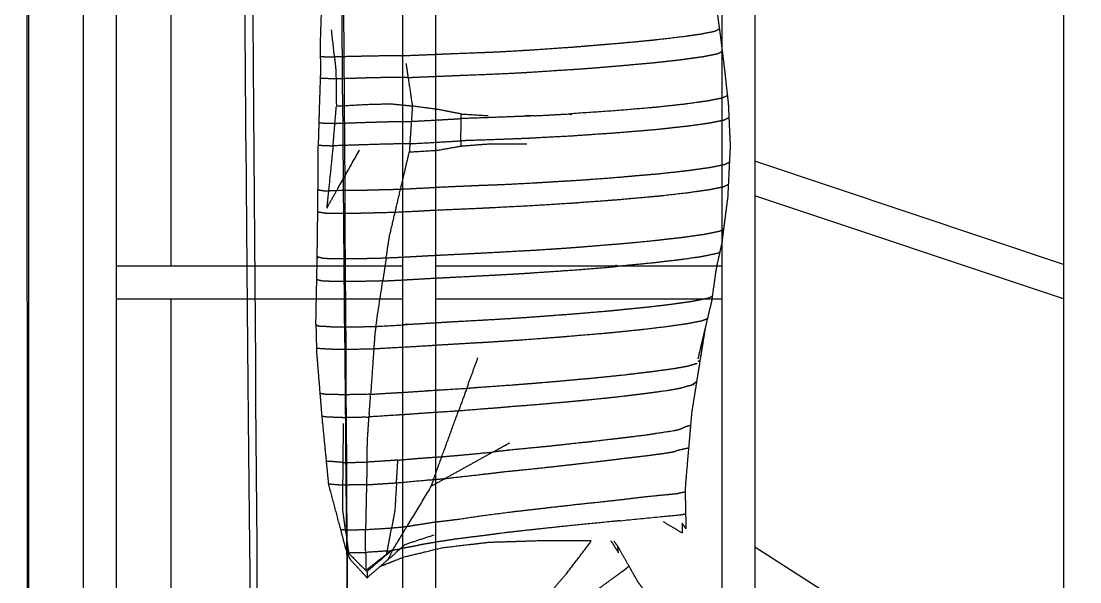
# Model space of a CAD drawing. Header units: millimetres. Extents: x 3429 to 24139, y -631 to 9878.
# Drawn here: x 7802.1 to 7899.2, y 3385.8 to 3437.2 of the extents above; entities that cross this region are included whole.
import ezdxf

# ---------------------------------------------------------------- set-up
doc = ezdxf.new("R2010")
doc.units = ezdxf.units.MM
for name, color, linetype, lineweight in [('multid_gorunus_3', 23, 'Continuous', 13), ('multid_gorunus_4', 15, 'Continuous', 9), ('multid_gorunus_5', 193, 'Continuous', 5), ('SINIR', 3, 'Continuous', 30)]:
    doc.layers.add(name, color=color, linetype=linetype, lineweight=lineweight)

# ---------------------------------------------------------------- blocks, each defined once
blk = doc.blocks.new('altlık')
at = {"layer": 'SINIR'}
blk.add_lwpolyline([(7202.782, 6086.191), (7625.316, 6086.278), (7625.32, 6186.272), (8675.317, 6186.268), (8675.317, 6032.385), (8986.536, 6032.385), (8986.536, 5221.917), (6926.031, 5220.474), (6925.315, 6086.134)], dxfattribs=at)
blk = doc.blocks.new('grup-1')
at = {"layer": 'multid_gorunus_3', "lineweight": -3}
for points, knots in [([(2561.319, 5926.077), (2561.362, 5925.08), (2561.405, 5924.083), (2561.448, 5923.068), (2561.491, 5922.054), (2561.484, 5921.605), (2561.477, 5921.156), (2561.461, 5920.158), (2561.446, 5919.159), (2561.414, 5917.161), (2561.382, 5915.164), (2561.367, 5914.165), (2561.351, 5913.567), (2561.335, 5912.548), (2561.319, 5911.53), (2561.381, 5910.55), (2561.444, 5909.569), (2561.508, 5908.57), (2561.572, 5907.57), (2561.7, 5905.57), (2561.828, 5903.57), (2561.843, 5903.334), (2561.858, 5903.099), (2561.884, 5902.319), (2561.91, 5901.539), (2561.953, 5900.247), (2561.997, 5898.956), (2561.993, 5898.21), (2561.989, 5897.465), (2561.985, 5896.675), (2561.981, 5895.885), (2561.989, 5895.658), (2561.997, 5895.431), (2562.04, 5894.144), (2562.084, 5892.857), (2562.105, 5892.103), (2562.126, 5891.348), (2562.155, 5890.326), (2562.183, 5889.304)], [-16, -16, -16, -15, -15, -14, -14, -13, -13, -12, -12, -11, -11, -10, -10, -9, -9, -8, -8, -7, -7, -6, -6, -5, -5, -4, -4, -3, -3, -2, -2, -1, -1, 0, 0, 1, 1, 2, 2, 3, 3, 3]), ([(2525.121, 5880.515), (2525.049, 5881.072), (2524.977, 5881.63), (2524.788, 5883.092), (2524.598, 5884.554), (2524.57, 5885.131), (2524.542, 5885.708), (2524.492, 5886.73), (2524.442, 5887.751), (2524.406, 5888.49), (2524.369, 5889.229), (2524.429, 5890.529), (2524.488, 5891.828), (2524.516, 5892.454), (2524.545, 5893.08), (2524.588, 5893.471), (2524.631, 5893.863), (2524.755, 5894.99), (2524.879, 5896.117), (2524.991, 5897.023), (2525.103, 5897.928), (2525.155, 5898.354), (2525.208, 5898.779), (2525.286, 5899.375), (2525.365, 5899.971), (2525.427, 5900.445), (2525.49, 5900.919), (2525.581, 5901.602), (2525.673, 5902.285), (2525.718, 5902.543), (2525.762, 5902.801), (2525.849, 5903.381), (2525.936, 5903.961)], [-11, -11, -11, -10, -10, -9, -9, -8, -8, -7, -7, -6, -6, -5, -5, -4, -4, -3, -3, -2, -2, -1, -1, 0, 0, 1, 1, 2, 2, 3, 3, 4, 4, 5, 5, 5]), ([(2525.365, 5899.971), (2525.421, 5899.937), (2525.478, 5899.904), (2525.64, 5899.825), (2525.802, 5899.747), (2526.285, 5899.649), (2526.768, 5899.552), (2526.959, 5899.515), (2527.149, 5899.477), (2527.351, 5899.449), (2527.553, 5899.42), (2528.303, 5899.315), (2529.053, 5899.211), (2530.093, 5899.093), (2531.132, 5898.975), (2531.333, 5898.952), (2531.535, 5898.928), (2531.782, 5898.904), (2532.029, 5898.879), (2533.35, 5898.755), (2534.67, 5898.632), (2536.195, 5898.507), (2537.72, 5898.382), (2538.088, 5898.35), (2538.456, 5898.317), (2538.808, 5898.289), (2539.159, 5898.262), (2540.814, 5898.148), (2542.47, 5898.034), (2542.98, 5898.003), (2543.49, 5897.973), (2544.528, 5897.913), (2545.565, 5897.854), (2545.952, 5897.836), (2546.338, 5897.818), (2546.785, 5897.801), (2547.231, 5897.784), (2548.367, 5897.739), (2549.502, 5897.694), (2549.989, 5897.676), (2550.475, 5897.659), (2551.205, 5897.626), (2551.936, 5897.594), (2552.928, 5897.554), (2553.92, 5897.515), (2554.098, 5897.508), (2554.275, 5897.501), (2554.409, 5897.499), (2554.543, 5897.497), (2555.364, 5897.498), (2556.184, 5897.499), (2557.093, 5897.481), (2558.002, 5897.463), (2558.16, 5897.461), (2558.317, 5897.458), (2558.592, 5897.455), (2558.867, 5897.452), (2559.78, 5897.425), (2560.692, 5897.397)], [7, 7, 7, 8, 8, 9, 9, 10, 10, 11, 11, 12, 12, 13, 13, 14, 14, 15, 15, 16, 16, 17, 17, 18, 18, 19, 19, 20, 20, 21, 21, 22, 22, 23, 23, 24, 24, 25, 25, 26, 26, 27, 27, 28, 28, 29, 29, 30, 30, 31, 31, 32, 32, 33, 33, 34, 34, 35, 35, 36, 36, 36]), ([(2561.989, 5897.465), (2561.788, 5897.445), (2561.586, 5897.425), (2561.139, 5897.411), (2560.692, 5897.397), (2560.824, 5898.638), (2560.956, 5899.88)], [9, 9, 9, 10, 10, 11, 11, 12, 12, 12]), ([(2553.94, 5895.514), (2553.594, 5895.531), (2553.248, 5895.548), (2552.433, 5895.58), (2551.619, 5895.611), (2550.851, 5895.644), (2550.084, 5895.677), (2549.789, 5895.69), (2549.494, 5895.704), (2549.432, 5895.706), (2549.371, 5895.708), (2549.228, 5895.714), (2549.085, 5895.719), (2547.735, 5895.772), (2546.386, 5895.824), (2545.217, 5895.878), (2544.049, 5895.933), (2543.354, 5895.972), (2542.658, 5896.012), (2541.511, 5896.09), (2540.364, 5896.167), (2539.496, 5896.219), (2538.627, 5896.272), (2537.762, 5896.336), (2536.897, 5896.401), (2535.816, 5896.489), (2534.735, 5896.578), (2533.89, 5896.657), (2533.044, 5896.736), (2532.231, 5896.806), (2531.418, 5896.877), (2530.778, 5896.948), (2530.138, 5897.02), (2529.48, 5897.095), (2528.823, 5897.169), (2528.269, 5897.246), (2527.715, 5897.323), (2527.292, 5897.382), (2526.869, 5897.441), (2526.617, 5897.491), (2526.365, 5897.542), (2525.969, 5897.621), (2525.574, 5897.7), (2525.413, 5897.778), (2525.252, 5897.856), (2525.177, 5897.892), (2525.103, 5897.928)], [0, 0, 0, 1, 1, 2, 2, 3, 3, 4, 4, 5, 5, 6, 6, 7, 7, 8, 8, 9, 9, 10, 10, 11, 11, 12, 12, 13, 13, 14, 14, 15, 15, 16, 16, 17, 17, 18, 18, 19, 19, 20, 20, 21, 21, 22, 22, 23, 23, 23]), ([(2554.132, 5896.789), (2554.036, 5896.151), (2553.94, 5895.514), (2553.743, 5894.208), (2553.546, 5892.903)], [0, 0, 0, 1, 1, 2, 2, 2]), ([(2560.692, 5897.397), (2560.625, 5896.769), (2560.558, 5896.142), (2560.553, 5895.763), (2560.549, 5895.385), (2560.533, 5894.141), (2560.518, 5892.896)], [0, 0, 0, 1, 1, 2, 2, 3, 3, 3]), ([(2553.94, 5895.514), (2554.283, 5895.513), (2554.627, 5895.512), (2555.244, 5895.512), (2555.86, 5895.513), (2556.586, 5895.499), (2557.311, 5895.486), (2557.675, 5895.475), (2558.038, 5895.464), (2558.452, 5895.449), (2558.866, 5895.434), (2559.707, 5895.41), (2560.549, 5895.385)], [0, 0, 0, 1, 1, 2, 2, 3, 3, 4, 4, 5, 5, 6, 6, 6]), ([(2560.549, 5895.385), (2561.153, 5895.406), (2561.757, 5895.427), (2561.877, 5895.429), (2561.997, 5895.431)], [0, 0, 0, 1, 1, 2, 2, 2]), ([(2524.631, 5893.863), (2524.692, 5893.833), (2524.754, 5893.803), (2524.927, 5893.718), (2525.1, 5893.633), (2525.596, 5893.532), (2526.092, 5893.431), (2526.249, 5893.4), (2526.405, 5893.368), (2526.62, 5893.338), (2526.835, 5893.309), (2527.619, 5893.198), (2528.404, 5893.087), (2529.655, 5892.949), (2530.907, 5892.81), (2531.038, 5892.796), (2531.17, 5892.781), (2531.345, 5892.766), (2531.519, 5892.751), (2533.218, 5892.609), (2534.916, 5892.468), (2536.901, 5892.331), (2538.886, 5892.195)], [6, 6, 6, 7, 7, 8, 8, 9, 9, 10, 10, 11, 11, 12, 12, 13, 13, 14, 14, 15, 15, 16, 16, 17, 17, 17]), ([(2549.058, 5892.171), (2550.089, 5892.367), (2551.121, 5892.563), (2552.334, 5892.733), (2553.546, 5892.903), (2553.593, 5892.197), (2553.64, 5891.492), (2553.709, 5890.466), (2553.777, 5889.44), (2553.802, 5889.061), (2553.828, 5888.681)], [0, 0, 0, 1, 1, 2, 2, 3, 3, 4, 4, 5, 5, 5]), ([(2562.126, 5891.348), (2561.68, 5891.34), (2561.234, 5891.331), (2560.942, 5891.319), (2560.65, 5891.306), (2560.584, 5892.101), (2560.518, 5892.896), (2559.192, 5892.971), (2557.865, 5893.047), (2556.712, 5893.077), (2555.559, 5893.107), (2554.553, 5893.005), (2553.546, 5892.903)], [13, 13, 13, 14, 14, 15, 15, 16, 16, 17, 17, 18, 18, 19, 19, 19]), ([(2524.488, 5891.828), (2524.562, 5891.791), (2524.635, 5891.755), (2524.794, 5891.676), (2524.953, 5891.597), (2525.393, 5891.508), (2525.833, 5891.419), (2526.049, 5891.375), (2526.265, 5891.33), (2526.626, 5891.279), (2526.987, 5891.228), (2527.632, 5891.137), (2528.278, 5891.047), (2529.078, 5890.959), (2529.878, 5890.871), (2530.478, 5890.804), (2531.079, 5890.737), (2532.107, 5890.651), (2533.135, 5890.565), (2533.969, 5890.495), (2534.803, 5890.426), (2535.666, 5890.366), (2536.529, 5890.307), (2537.802, 5890.22), (2539.075, 5890.133), (2540.671, 5890.049), (2542.267, 5889.964), (2542.677, 5889.942), (2543.087, 5889.92), (2543.387, 5889.909), (2543.688, 5889.897), (2545.178, 5889.842), (2546.668, 5889.787), (2547.665, 5889.754), (2548.661, 5889.721), (2548.881, 5889.714), (2549.101, 5889.707), (2549.105, 5889.466), (2549.109, 5889.226)], [6, 6, 6, 7, 7, 8, 8, 9, 9, 10, 10, 11, 11, 12, 12, 13, 13, 14, 14, 15, 15, 16, 16, 17, 17, 18, 18, 19, 19, 20, 20, 21, 21, 22, 22, 23, 23, 24, 24, 25, 25, 25]), ([(2543.186, 5891.96), (2544.765, 5891.9), (2546.343, 5891.839), (2546.468, 5891.835), (2546.593, 5891.83), (2546.676, 5891.827), (2546.76, 5891.824), (2547.912, 5891.786), (2549.065, 5891.747), (2549.062, 5891.959), (2549.058, 5892.171), (2547.822, 5892.094), (2546.586, 5892.017)], [0, 0, 0, 1, 1, 2, 2, 3, 3, 4, 4, 5, 5, 6, 6, 6]), ([(2553.64, 5891.492), (2552.72, 5891.541), (2551.8, 5891.59), (2551.472, 5891.608), (2551.145, 5891.626), (2550.861, 5891.643), (2550.577, 5891.66), (2549.821, 5891.704), (2549.065, 5891.747)], [0, 0, 0, 1, 1, 2, 2, 3, 3, 4, 4, 4]), ([(2560.65, 5891.306), (2560.172, 5891.322), (2559.694, 5891.337), (2558.883, 5891.367), (2558.072, 5891.396), (2557.372, 5891.417), (2556.672, 5891.438), (2556.203, 5891.452), (2555.733, 5891.466), (2555.328, 5891.475), (2554.924, 5891.483), (2554.282, 5891.487), (2553.64, 5891.492)], [0, 0, 0, 1, 1, 2, 2, 3, 3, 4, 4, 5, 5, 6, 6, 6]), ([(2553.777, 5889.44), (2553.529, 5889.454), (2553.28, 5889.467), (2552.238, 5889.525), (2551.197, 5889.582), (2550.293, 5889.636), (2549.389, 5889.69), (2549.245, 5889.698), (2549.101, 5889.707)], [0, 0, 0, 1, 1, 2, 2, 3, 3, 4, 4, 4]), ([(2524.442, 5887.751), (2524.602, 5887.669), (2524.762, 5887.588), (2524.832, 5887.552), (2524.902, 5887.517), (2525.081, 5887.481), (2525.26, 5887.444), (2525.74, 5887.346), (2526.22, 5887.248), (2526.915, 5887.15), (2527.609, 5887.053), (2527.924, 5887.008), (2528.239, 5886.963), (2528.728, 5886.907), (2529.217, 5886.851), (2530.115, 5886.751), (2531.014, 5886.652), (2531.987, 5886.572), (2532.961, 5886.491), (2533.79, 5886.416), (2534.618, 5886.34), (2535.951, 5886.239), (2537.284, 5886.138), (2538.035, 5886.086), (2538.786, 5886.034), (2539.344, 5886.004), (2539.902, 5885.974), (2541.322, 5885.886), (2542.741, 5885.798), (2544.049, 5885.733), (2545.356, 5885.667), (2545.948, 5885.645), (2546.54, 5885.623), (2546.938, 5885.61), (2547.336, 5885.597), (2548.422, 5885.55), (2549.509, 5885.503), (2550.213, 5885.472), (2550.917, 5885.44), (2551.439, 5885.411), (2551.962, 5885.381), (2552.653, 5885.343), (2553.344, 5885.305), (2553.99, 5885.273), (2554.637, 5885.241), (2554.232, 5886.961), (2553.828, 5888.681), (2552.522, 5888.763), (2551.216, 5888.844), (2550.163, 5889.035), (2549.109, 5889.226), (2547.896, 5889.322), (2546.682, 5889.419), (2544.873, 5889.429), (2543.063, 5889.44)], [8, 8, 8, 9, 9, 10, 10, 11, 11, 12, 12, 13, 13, 14, 14, 15, 15, 16, 16, 17, 17, 18, 18, 19, 19, 20, 20, 21, 21, 22, 22, 23, 23, 24, 24, 25, 25, 26, 26, 27, 27, 28, 28, 29, 29, 30, 30, 31, 31, 32, 32, 33, 33, 34, 34, 35, 35, 35]), ([(2553.777, 5889.44), (2553.95, 5889.439), (2554.124, 5889.438), (2555.038, 5889.419), (2555.953, 5889.4), (2557.014, 5889.368), (2558.075, 5889.336), (2558.202, 5889.332), (2558.33, 5889.328), (2558.478, 5889.323), (2558.626, 5889.318), (2559.724, 5889.282), (2560.822, 5889.247)], [0, 0, 0, 1, 1, 2, 2, 3, 3, 4, 4, 5, 5, 6, 6, 6]), ([(2554.637, 5885.241), (2555.197, 5885.227), (2555.758, 5885.212), (2556.345, 5885.199), (2556.931, 5885.186), (2557.538, 5885.167), (2558.145, 5885.148), (2558.674, 5885.14), (2559.203, 5885.133), (2559.846, 5885.132), (2560.49, 5885.132), (2559.439, 5887), (2558.388, 5888.867)], [0, 0, 0, 1, 1, 2, 2, 3, 3, 4, 4, 5, 5, 6, 6, 6]), ([(2562.162, 5889.304), (2561.492, 5889.275), (2560.822, 5889.247), (2560.832, 5889.133), (2560.841, 5889.018), (2561.041, 5887.063), (2561.24, 5885.108)], [0, 0, 0, 1, 1, 2, 2, 3, 3, 3]), ([(2562.274, 5879.054), (2562.248, 5881.107), (2562.222, 5883.16), (2562.214, 5883.81), (2562.206, 5884.46), (2562.204, 5884.835), (2562.202, 5885.211), (2562.194, 5887.232), (2562.185, 5889.254)], [1, 1, 1, 2, 2, 3, 3, 4, 4, 5, 5, 5]), ([(2524.542, 5885.708), (2524.6, 5885.679), (2524.657, 5885.65), (2524.832, 5885.561), (2525.008, 5885.473), (2525.455, 5885.381), (2525.903, 5885.29), (2526.116, 5885.247), (2526.329, 5885.203), (2526.638, 5885.16), (2526.947, 5885.116), (2527.64, 5885.018), (2528.333, 5884.92), (2529.409, 5884.796), (2530.485, 5884.672), (2530.757, 5884.642), (2531.029, 5884.612), (2531.324, 5884.588), (2531.619, 5884.563), (2533.08, 5884.43), (2534.541, 5884.297), (2534.968, 5884.265), (2535.396, 5884.232), (2536.847, 5884.124), (2538.299, 5884.015), (2538.479, 5884), (2538.658, 5883.985), (2538.871, 5883.971), (2539.084, 5883.957), (2540.873, 5883.847), (2542.662, 5883.737), (2544.473, 5883.644), (2546.284, 5883.551), (2546.387, 5883.545), (2546.49, 5883.539), (2546.55, 5883.536), (2546.61, 5883.533), (2547.035, 5883.513), (2547.46, 5883.492), (2548.598, 5883.443), (2549.735, 5883.394), (2550.838, 5883.344), (2551.941, 5883.295), (2552.179, 5883.281), (2552.417, 5883.268), (2552.732, 5883.25), (2553.047, 5883.233), (2554.09, 5883.182), (2555.133, 5883.131), (2554.885, 5884.186), (2554.637, 5885.241)], [6, 6, 6, 7, 7, 8, 8, 9, 9, 10, 10, 11, 11, 12, 12, 13, 13, 14, 14, 15, 15, 16, 16, 17, 17, 18, 18, 19, 19, 20, 20, 21, 21, 22, 22, 23, 23, 24, 24, 25, 25, 26, 26, 27, 27, 28, 28, 29, 29, 30, 30, 31, 31, 31]), ([(2560.49, 5885.132), (2560.946, 5884.32), (2561.403, 5883.509), (2561.322, 5884.308), (2561.24, 5885.108), (2560.865, 5885.12), (2560.49, 5885.132)], [0, 0, 0, 1, 1, 2, 2, 3, 3, 3]), ([(2562.202, 5885.211), (2561.913, 5885.167), (2561.623, 5885.124), (2561.431, 5885.116), (2561.24, 5885.108)], [18, 18, 18, 19, 19, 20, 20, 20]), ([(2524.977, 5881.63), (2525.038, 5881.58), (2525.099, 5881.531), (2525.219, 5881.466), (2525.34, 5881.402), (2525.722, 5881.324), (2526.104, 5881.246), (2526.436, 5881.177), (2526.768, 5881.109), (2527.217, 5881.046), (2527.666, 5880.982), (2528.217, 5880.905), (2528.768, 5880.828), (2529.421, 5880.753), (2530.073, 5880.679), (2530.731, 5880.603), (2531.388, 5880.526), (2532.41, 5880.427), (2533.432, 5880.328), (2534.095, 5880.269), (2534.758, 5880.21), (2535.359, 5880.165), (2535.961, 5880.12), (2537.332, 5880.006), (2538.703, 5879.892), (2540.328, 5879.782), (2541.953, 5879.672), (2542.365, 5879.647), (2542.778, 5879.622), (2543.195, 5879.6), (2543.613, 5879.579), (2545.176, 5879.493), (2546.74, 5879.408), (2547.649, 5879.361), (2548.557, 5879.315), (2549.365, 5879.276), (2550.173, 5879.236), (2551.105, 5879.189), (2552.037, 5879.141), (2552.59, 5879.109), (2553.143, 5879.078), (2553.518, 5879.057), (2553.892, 5879.036), (2554.922, 5878.985), (2555.952, 5878.933), (2555.803, 5879.926), (2555.654, 5880.919), (2555.393, 5882.025), (2555.133, 5883.131)], [7, 7, 7, 8, 8, 9, 9, 10, 10, 11, 11, 12, 12, 13, 13, 14, 14, 15, 15, 16, 16, 17, 17, 18, 18, 19, 19, 20, 20, 21, 21, 22, 22, 23, 23, 24, 24, 25, 25, 26, 26, 27, 27, 28, 28, 29, 29, 30, 30, 31, 31, 31]), ([(2555.133, 5883.131), (2556.038, 5883.107), (2556.942, 5883.084), (2557.204, 5883.078), (2557.466, 5883.072), (2557.737, 5883.063), (2558.008, 5883.055), (2558.835, 5883.043), (2559.662, 5883.031), (2560.195, 5883.031), (2560.728, 5883.031), (2561.046, 5883.033), (2561.364, 5883.035), (2561.401, 5883.037), (2561.437, 5883.039), (2561.463, 5883.046), (2561.489, 5883.053), (2561.855, 5883.107), (2562.222, 5883.16)], [0, 0, 0, 1, 1, 2, 2, 3, 3, 4, 4, 5, 5, 6, 6, 7, 7, 8, 8, 9, 9, 9]), ([(2525.121, 5880.515), (2525.235, 5880.009), (2525.349, 5879.504), (2525.512, 5878.779), (2525.675, 5878.054), (2525.857, 5876.751), (2526.04, 5875.447), (2526.071, 5875.226), (2526.102, 5875.004)], [5, 5, 5, 6, 6, 7, 7, 8, 8, 9, 9, 9]), ([(2525.349, 5879.504), (2525.398, 5879.464), (2525.448, 5879.423), (2525.495, 5879.398), (2525.543, 5879.373), (2525.693, 5879.342), (2525.844, 5879.311), (2526.452, 5879.186), (2527.06, 5879.06), (2527.883, 5878.944), (2528.707, 5878.828), (2528.879, 5878.804), (2529.051, 5878.78), (2529.255, 5878.757), (2529.459, 5878.734), (2530.536, 5878.608), (2531.613, 5878.483), (2532.933, 5878.355), (2534.253, 5878.227), (2534.54, 5878.199), (2534.828, 5878.172)], [0, 0, 0, 1, 1, 2, 2, 3, 3, 4, 4, 5, 5, 6, 6, 7, 7, 8, 8, 9, 9, 10, 10, 10]), ([(2555.952, 5878.933), (2556.803, 5878.913), (2557.653, 5878.892), (2557.955, 5878.886), (2558.257, 5878.879), (2558.618, 5878.88), (2558.979, 5878.881), (2559.603, 5878.876), (2560.226, 5878.87), (2560.625, 5878.873), (2561.024, 5878.876), (2561.379, 5878.892), (2561.734, 5878.909), (2561.988, 5878.979), (2562.243, 5879.05)], [0, 0, 0, 1, 1, 2, 2, 3, 3, 4, 4, 5, 5, 6, 6, 7, 7, 7]), ([(2555.952, 5878.933), (2556.109, 5877.89), (2556.265, 5876.847), (2555.549, 5876.883), (2554.833, 5876.919), (2554.136, 5876.957), (2553.439, 5876.996), (2552.411, 5877.054), (2551.382, 5877.113), (2550.887, 5877.139), (2550.391, 5877.164), (2549.961, 5877.185), (2549.531, 5877.206), (2548.198, 5877.274), (2546.865, 5877.342), (2546.167, 5877.38), (2545.469, 5877.419), (2544.374, 5877.48), (2543.278, 5877.542), (2543.084, 5877.555), (2542.89, 5877.567), (2542.625, 5877.587), (2542.36, 5877.607), (2540.586, 5877.726), (2538.812, 5877.846), (2536.894, 5878.002), (2534.975, 5878.158)], [0, 0, 0, 1, 1, 2, 2, 3, 3, 4, 4, 5, 5, 6, 6, 7, 7, 8, 8, 9, 9, 10, 10, 11, 11, 12, 12, 13, 13, 13]), ([(2562.395, 5872.865), (2562.395, 5872.874), (2562.395, 5872.883), (2562.354, 5874.94), (2562.313, 5876.997), (2562.294, 5877.936), (2562.276, 5878.874)], [-1, -1, -1, 0, 0, 1, 1, 2, 2, 2]), ([(2556.265, 5876.847), (2556.857, 5876.833), (2557.448, 5876.819), (2558.003, 5876.806), (2558.558, 5876.794), (2559.221, 5876.796), (2559.884, 5876.799), (2560.18, 5876.796), (2560.476, 5876.793), (2560.665, 5876.795), (2560.854, 5876.796), (2561.272, 5876.816), (2561.689, 5876.835), (2561.785, 5876.84), (2561.881, 5876.844), (2562.085, 5876.901), (2562.288, 5876.958), (2562.301, 5876.978), (2562.313, 5876.997)], [0, 0, 0, 1, 1, 2, 2, 3, 3, 4, 4, 5, 5, 6, 6, 7, 7, 8, 8, 9, 9, 9]), ([(2562.395, 5872.883), (2562.355, 5872.82), (2562.316, 5872.757), (2562.24, 5872.736), (2562.164, 5872.715), (2561.823, 5872.699), (2561.483, 5872.683), (2561.2, 5872.664), (2560.917, 5872.645), (2560.723, 5872.642), (2560.53, 5872.639), (2559.834, 5872.633), (2559.139, 5872.626), (2558.73, 5872.635), (2558.321, 5872.643), (2557.68, 5872.657), (2557.039, 5872.671), (2556.965, 5872.673), (2556.892, 5872.675), (2556.579, 5874.761), (2556.265, 5876.847)], [0, 0, 0, 1, 1, 2, 2, 3, 3, 4, 4, 5, 5, 6, 6, 7, 7, 8, 8, 9, 9, 10, 10, 10]), ([(2526.04, 5875.447), (2526.132, 5875.39), (2526.224, 5875.332), (2526.316, 5875.294), (2526.408, 5875.256), (2526.736, 5875.192), (2527.065, 5875.128), (2527.474, 5875.044), (2527.883, 5874.96), (2528.367, 5874.892), (2528.85, 5874.825), (2529.354, 5874.753), (2529.858, 5874.682), (2530.554, 5874.599), (2531.25, 5874.516), (2531.813, 5874.451), (2532.375, 5874.387), (2532.989, 5874.328), (2533.602, 5874.269), (2534.576, 5874.171), (2535.55, 5874.073), (2536.994, 5873.95), (2538.439, 5873.827), (2538.872, 5873.792), (2539.305, 5873.756), (2539.705, 5873.729), (2540.105, 5873.702), (2541.691, 5873.584), (2543.277, 5873.466), (2544.44, 5873.391), (2545.603, 5873.316), (2546.413, 5873.27), (2547.223, 5873.224), (2548.398, 5873.161), (2549.574, 5873.097), (2550.185, 5873.062), (2550.795, 5873.026), (2551.045, 5873.008), (2551.296, 5872.99), (2552.661, 5872.911), (2554.026, 5872.832)], [0, 0, 0, 1, 1, 2, 2, 3, 3, 4, 4, 5, 5, 6, 6, 7, 7, 8, 8, 9, 9, 10, 10, 11, 11, 12, 12, 13, 13, 14, 14, 15, 15, 16, 16, 17, 17, 18, 18, 19, 19, 20, 20, 20]), ([(2526.102, 5875.004), (2526.291, 5874.207), (2526.481, 5873.409), (2526.912, 5871.592), (2527.344, 5869.775), (2527.352, 5869.73), (2527.36, 5869.685)], [0, 0, 0, 1, 1, 2, 2, 2.194557, 2.194557, 2.194557]), ([(2526.481, 5873.409), (2526.556, 5873.362), (2526.63, 5873.315), (2526.791, 5873.249), (2526.952, 5873.183), (2527.523, 5873.072), (2528.094, 5872.96), (2528.218, 5872.935), (2528.343, 5872.909), (2528.49, 5872.889), (2528.637, 5872.868), (2529.467, 5872.75), (2530.296, 5872.633), (2531.442, 5872.496), (2532.589, 5872.36), (2532.684, 5872.349), (2532.78, 5872.338), (2532.885, 5872.328), (2532.989, 5872.318), (2534.058, 5872.21), (2535.127, 5872.102), (2535.517, 5872.064), (2535.906, 5872.025), (2537.573, 5871.886), (2539.241, 5871.747), (2539.478, 5871.725), (2539.716, 5871.704), (2539.986, 5871.682), (2540.256, 5871.661), (2541.869, 5871.54), (2543.483, 5871.419), (2544.128, 5871.375), (2544.773, 5871.331), (2545.769, 5871.267), (2546.765, 5871.202), (2547.087, 5871.184), (2547.408, 5871.166), (2547.875, 5871.141), (2548.341, 5871.116), (2549.659, 5871.038), (2550.977, 5870.961), (2551.517, 5870.923), (2552.058, 5870.885), (2553.116, 5870.823), (2554.175, 5870.762), (2555.38, 5870.695), (2556.586, 5870.628), (2556.835, 5870.612), (2557.085, 5870.596)], [0, 0, 0, 1, 1, 2, 2, 3, 3, 4, 4, 5, 5, 6, 6, 7, 7, 8, 8, 9, 9, 10, 10, 11, 11, 12, 12, 13, 13, 14, 14, 15, 15, 16, 16, 17, 17, 18, 18, 19, 19, 20, 20, 21, 21, 22, 22, 23, 23, 24, 24, 24]), ([(2526.688, 5872.538), (2526.925, 5871.062), (2527.162, 5869.587), (2527.323, 5868.586), (2527.483, 5867.586), (2527.706, 5866.198), (2527.929, 5864.811), (2527.983, 5864.188), (2528.037, 5863.566), (2528.124, 5862.55), (2528.212, 5861.534), (2528.373, 5859.662), (2528.535, 5857.79), (2528.531, 5857.633), (2528.528, 5857.476), (2528.508, 5856.479), (2528.488, 5855.481), (2528.474, 5854.794), (2528.46, 5854.106), (2528.46, 5854.106), (2528.46, 5854.106)], [1.231944, 1.231944, 1.231944, 2, 2, 3, 3, 4, 4, 5, 5, 6, 6, 7, 7, 8, 8, 9, 9, 10, 10, 10.000104, 10.000104, 10.000104]), ([(2556.892, 5872.675), (2556.803, 5872.679), (2556.714, 5872.684), (2555.54, 5872.749), (2554.365, 5872.814)], [0, 0, 0, 1, 1, 2, 2, 2]), ([(2556.892, 5872.675), (2556.936, 5872.38), (2556.981, 5872.085), (2557.033, 5871.34), (2557.085, 5870.596), (2557.23, 5868.52), (2557.375, 5866.443)], [0, 0, 0, 1, 1, 2, 2, 3, 3, 3]), ([(2562.395, 5872.865), (2562.369, 5871.771), (2562.342, 5870.678), (2562.337, 5870.466), (2562.332, 5870.254)], [-1, -1, -1, 0, 0, 1, 1, 1]), ([(2557.085, 5870.596), (2557.291, 5870.592), (2557.498, 5870.589), (2558.403, 5870.57), (2559.308, 5870.552), (2559.841, 5870.557), (2560.374, 5870.561), (2560.744, 5870.568), (2561.114, 5870.574), (2561.655, 5870.609), (2562.195, 5870.645), (2562.25, 5870.648), (2562.305, 5870.65), (2562.317, 5870.654), (2562.329, 5870.657), (2562.336, 5870.667), (2562.342, 5870.678)], [0, 0, 0, 1, 1, 2, 2, 3, 3, 4, 4, 5, 5, 6, 6, 7, 7, 8, 8, 8]), ([(2562.332, 5870.254), (2562.184, 5868.432), (2562.035, 5866.611), (2561.959, 5865.666), (2561.882, 5864.721), (2561.875, 5864.655), (2561.869, 5864.589), (2561.662, 5862.47), (2561.456, 5860.35), (2561.353, 5859.29), (2561.25, 5858.231)], [-4, -4, -4, -3, -3, -2, -2, -1, -1, 0, 0, 0.999914, 0.999914, 0.999914]), ([(2548.556, 5867), (2547.907, 5867.054), (2547.259, 5867.108), (2545.695, 5867.217), (2544.132, 5867.327), (2544.04, 5867.335), (2543.948, 5867.342), (2543.631, 5867.367), (2543.313, 5867.391), (2542.158, 5867.483), (2541.002, 5867.575), (2539.624, 5867.702), (2538.245, 5867.829), (2537.778, 5867.868), (2537.31, 5867.907), (2536.827, 5867.954), (2536.345, 5868.002), (2535.251, 5868.116), (2534.158, 5868.23), (2533.382, 5868.323), (2532.607, 5868.416), (2532.1, 5868.476), (2531.593, 5868.535), (2531.166, 5868.595), (2530.74, 5868.655), (2530.124, 5868.738), (2529.508, 5868.822), (2529.139, 5868.887), (2528.769, 5868.952), (2528.522, 5868.997), (2528.274, 5869.043), (2527.984, 5869.131), (2527.694, 5869.219), (2527.621, 5869.241), (2527.547, 5869.263), (2527.507, 5869.273), (2527.467, 5869.282), (2527.445, 5869.296), (2527.424, 5869.31)], [0, 0, 0, 1, 1, 2, 2, 3, 3, 4, 4, 5, 5, 6, 6, 7, 7, 8, 8, 9, 9, 10, 10, 11, 11, 12, 12, 13, 13, 14, 14, 15, 15, 16, 16, 17, 17, 18, 18, 19, 19, 19]), ([(2557.375, 5866.443), (2556.43, 5866.504), (2555.485, 5866.565), (2554.978, 5866.593), (2554.472, 5866.622), (2554.027, 5866.647), (2553.582, 5866.673), (2552.462, 5866.752), (2551.342, 5866.831), (2551.209, 5866.839), (2551.076, 5866.847), (2549.816, 5866.923), (2548.556, 5867), (2548.043, 5868.406), (2547.53, 5869.812)], [0, 0, 0, 1, 1, 2, 2, 3, 3, 4, 4, 5, 5, 6, 6, 7, 7, 7]), ([(2527.75, 5867.405), (2527.859, 5867.334), (2527.967, 5867.262), (2528.173, 5867.213), (2528.379, 5867.165), (2528.665, 5867.079), (2528.951, 5866.993), (2529.026, 5866.981), (2529.101, 5866.969), (2529.341, 5866.923), (2529.581, 5866.876), (2529.853, 5866.828), (2530.125, 5866.78), (2531.136, 5866.643), (2532.146, 5866.507), (2532.218, 5866.496), (2532.291, 5866.486), (2532.377, 5866.476), (2532.464, 5866.466), (2533.672, 5866.321), (2534.88, 5866.176), (2535.324, 5866.13), (2535.768, 5866.083), (2536.821, 5865.979), (2537.873, 5865.874), (2538.029, 5865.857), (2538.186, 5865.84), (2538.419, 5865.817), (2538.653, 5865.794), (2540.415, 5865.637), (2542.177, 5865.481), (2543.189, 5865.402), (2544.201, 5865.324), (2545.158, 5865.242), (2546.116, 5865.159), (2546.586, 5865.126), (2547.056, 5865.093), (2548.188, 5864.999), (2549.32, 5864.905)], [0, 0, 0, 1, 1, 2, 2, 3, 3, 4, 4, 5, 5, 6, 6, 7, 7, 8, 8, 9, 9, 10, 10, 11, 11, 12, 12, 13, 13, 14, 14, 15, 15, 16, 16, 17, 17, 18, 18, 19, 19, 19]), ([(2548.556, 5867), (2548.938, 5865.952), (2549.32, 5864.905), (2550.392, 5864.84), (2551.463, 5864.775), (2552.517, 5864.698), (2553.571, 5864.622), (2553.957, 5864.595), (2554.344, 5864.567), (2554.482, 5864.559), (2554.62, 5864.551), (2554.778, 5864.543), (2554.935, 5864.534), (2556.228, 5864.45), (2557.52, 5864.367)], [0, 0, 0, 1, 1, 2, 2, 3, 3, 4, 4, 5, 5, 6, 6, 7, 7, 7]), ([(2561.808, 5864.44), (2561.606, 5864.412), (2561.404, 5864.383), (2560.783, 5864.358), (2560.162, 5864.333), (2560.034, 5864.331), (2559.905, 5864.329), (2559.86, 5864.328), (2559.815, 5864.328), (2559.739, 5864.33), (2559.663, 5864.331), (2558.592, 5864.349), (2557.52, 5864.367), (2557.448, 5865.405), (2557.375, 5866.443), (2558.158, 5866.43), (2558.941, 5866.417), (2559.294, 5866.41), (2559.646, 5866.403), (2559.854, 5866.404), (2560.061, 5866.406), (2560.655, 5866.416), (2561.249, 5866.426), (2561.353, 5866.43), (2561.457, 5866.434), (2561.726, 5866.473), (2561.995, 5866.511)], [0, 0, 0, 1, 1, 2, 2, 3, 3, 4, 4, 5, 5, 6, 6, 7, 7, 8, 8, 9, 9, 10, 10, 11, 11, 12, 12, 13, 13, 13]), ([(2554.879, 5860.4), (2554.009, 5860.479), (2553.14, 5860.558), (2552.416, 5860.61), (2551.693, 5860.663), (2551.271, 5860.689), (2550.848, 5860.714), (2550.084, 5862.809), (2549.32, 5864.905)], [0, 0, 0, 1, 1, 2, 2, 3, 3, 4, 4, 4]), ([(2528.037, 5863.566), (2528.233, 5863.524), (2528.428, 5863.481), (2528.645, 5863.387), (2528.861, 5863.293), (2528.915, 5863.258), (2528.969, 5863.222), (2529.253, 5863.155), (2529.538, 5863.088), (2530.399, 5862.958), (2531.261, 5862.828), (2531.453, 5862.798), (2531.645, 5862.767), (2531.715, 5862.754), (2531.785, 5862.74), (2531.953, 5862.717), (2532.122, 5862.694), (2533.283, 5862.551), (2534.443, 5862.407), (2535.752, 5862.254), (2537.061, 5862.102), (2537.296, 5862.074), (2537.53, 5862.047), (2537.775, 5862.022), (2538.02, 5861.998), (2539.595, 5861.827), (2541.17, 5861.656), (2541.53, 5861.621), (2541.89, 5861.585), (2543.282, 5861.45), (2544.674, 5861.315), (2544.977, 5861.279), (2545.28, 5861.243), (2545.714, 5861.194), (2546.147, 5861.146)], [2, 2, 2, 3, 3, 4, 4, 5, 5, 6, 6, 7, 7, 8, 8, 9, 9, 10, 10, 11, 11, 12, 12, 13, 13, 14, 14, 15, 15, 16, 16, 17, 17, 18, 18, 19, 19, 19]), ([(2559.895, 5860.183), (2559.509, 5860.189), (2559.124, 5860.194), (2558.417, 5860.206), (2557.709, 5860.217), (2557.687, 5861.255), (2557.665, 5862.293), (2557.593, 5863.33), (2557.52, 5864.367)], [0, 0, 0, 1, 1, 2, 2, 3, 3, 4, 4, 4]), ([(2559.677, 5853.973), (2559.806, 5854.92), (2559.934, 5855.866), (2559.924, 5856.989), (2559.914, 5858.111), (2559.904, 5859.147), (2559.895, 5860.183), (2559.878, 5861.969), (2559.862, 5863.755)], [0, 0, 0, 1, 1, 2, 2, 3, 3, 4, 4, 4]), ([(2550.528, 5858.718), (2548.853, 5858.907), (2547.178, 5859.095), (2546.006, 5859.235), (2544.834, 5859.375), (2543.981, 5859.457), (2543.127, 5859.54), (2541.97, 5859.663), (2540.814, 5859.786), (2539.979, 5859.881), (2539.143, 5859.977), (2538.5, 5860.051), (2537.856, 5860.125), (2536.768, 5860.251), (2535.68, 5860.376), (2534.784, 5860.489), (2533.889, 5860.602), (2533.253, 5860.674), (2532.618, 5860.746), (2531.803, 5860.849), (2530.987, 5860.953), (2530.348, 5861.05), (2529.708, 5861.146), (2529.589, 5861.174), (2529.47, 5861.203), (2529.447, 5861.217), (2529.425, 5861.232), (2529.334, 5861.271), (2529.243, 5861.311), (2528.728, 5861.422), (2528.212, 5861.534)], [0, 0, 0, 1, 1, 2, 2, 3, 3, 4, 4, 5, 5, 6, 6, 7, 7, 8, 8, 9, 9, 10, 10, 11, 11, 12, 12, 13, 13, 14, 14, 15, 15, 15]), ([(2550.848, 5860.714), (2550.242, 5860.765), (2549.635, 5860.815), (2547.891, 5860.98), (2546.147, 5861.146), (2545.383, 5861.569), (2544.618, 5861.993)], [0, 0, 0, 1, 1, 2, 2, 3, 3, 3]), ([(2555.003, 5858.322), (2554.941, 5859.361), (2554.879, 5860.4), (2555.32, 5860.371), (2555.761, 5860.342), (2556.735, 5860.28), (2557.709, 5860.217)], [0, 0, 0, 1, 1, 2, 2, 3, 3, 3]), ([(2557.709, 5860.217), (2557.731, 5859.181), (2557.753, 5858.144), (2557.797, 5856.072), (2557.84, 5853.999)], [0, 0, 0, 1, 1, 2, 2, 2]), ([(2559.895, 5860.183), (2560.311, 5860.22), (2560.728, 5860.257), (2561.013, 5860.269), (2561.298, 5860.28), (2561.367, 5860.29), (2561.435, 5860.3)], [0, 0, 0, 1, 1, 2, 2, 3, 3, 3]), ([(2551.613, 5858.619), (2551.473, 5858.631), (2551.333, 5858.642), (2550.931, 5858.68), (2550.528, 5858.718), (2551.185, 5858.355), (2551.842, 5857.991)], [0, 0, 0, 1, 1, 2, 2, 3, 3, 3]), ([(2555.003, 5858.322), (2553.572, 5858.452), (2552.141, 5858.583), (2551.974, 5858.595), (2551.807, 5858.607), (2551.71, 5858.613), (2551.613, 5858.619), (2551.727, 5858.305), (2551.842, 5857.991), (2552.955, 5856.139), (2554.069, 5854.286)], [0, 0, 0, 1, 1, 2, 2, 3, 3, 4, 4, 5, 5, 5]), ([(2557.753, 5858.144), (2557.104, 5858.185), (2556.455, 5858.227), (2555.729, 5858.274), (2555.003, 5858.322), (2555.079, 5857.044), (2555.155, 5855.765), (2555.305, 5854.96), (2555.455, 5854.154)], [0, 0, 0, 1, 1, 2, 2, 3, 3, 4, 4, 4]), ([(2557.753, 5858.144), (2558.225, 5858.136), (2558.696, 5858.129), (2559.305, 5858.12), (2559.914, 5858.111)], [0, 0, 0, 1, 1, 2, 2, 2]), ([(2561.232, 5858.228), (2561.238, 5858.2), (2561.244, 5858.172), (2560.692, 5856.098), (2560.14, 5854.024), (2559.911, 5853.164), (2559.683, 5852.305)], [0.127113, 0.127113, 0.127113, 1, 1, 2, 2, 3, 3, 3]), ([(2528.528, 5857.476), (2528.884, 5857.396), (2529.239, 5857.316), (2529.29, 5857.309), (2529.341, 5857.303), (2529.377, 5857.299), (2529.414, 5857.295), (2529.803, 5857.256), (2530.191, 5857.218), (2531.31, 5857.107), (2532.43, 5856.996), (2533.209, 5856.898), (2533.989, 5856.801), (2535.118, 5856.674), (2536.246, 5856.547), (2537.276, 5856.441), (2538.305, 5856.335), (2539.471, 5856.202), (2540.637, 5856.068), (2541.662, 5855.95), (2542.687, 5855.832), (2543.533, 5855.735), (2544.378, 5855.639), (2545.68, 5855.47), (2546.982, 5855.301), (2548.108, 5855.134), (2549.233, 5854.966), (2549.918, 5854.882), (2550.603, 5854.799), (2551.114, 5854.74), (2551.626, 5854.681), (2552.533, 5854.537), (2553.44, 5854.393), (2553.725, 5854.346), (2554.01, 5854.299), (2554.04, 5854.293), (2554.069, 5854.286)], [5, 5, 5, 6, 6, 7, 7, 8, 8, 9, 9, 10, 10, 11, 11, 12, 12, 13, 13, 14, 14, 15, 15, 16, 16, 17, 17, 18, 18, 19, 19, 20, 20, 21, 21, 22, 22, 23, 23, 23]), ([(2534.46, 5854.846), (2532.467, 5855.044), (2530.473, 5855.242), (2529.781, 5855.31), (2529.089, 5855.378), (2529.024, 5855.385), (2528.959, 5855.392), (2528.868, 5855.404), (2528.778, 5855.416), (2528.633, 5855.448), (2528.488, 5855.481)], [0, 0, 0, 1, 1, 2, 2, 3, 3, 4, 4, 5, 5, 5]), ([(2534.512, 5854.839), (2534.826, 5854.807), (2535.139, 5854.775), (2537.414, 5854.549), (2539.689, 5854.322), (2541.474, 5854.13), (2543.259, 5853.937), (2544.113, 5853.844), (2544.967, 5853.751), (2545.902, 5853.623), (2546.838, 5853.495), (2548.169, 5853.33), (2549.5, 5853.164), (2550.328, 5853.04), (2551.156, 5852.916), (2551.977, 5852.773), (2552.798, 5852.63), (2553.085, 5852.563), (2553.372, 5852.495), (2554.016, 5852.381), (2554.661, 5852.266)], [0, 0, 0, 1, 1, 2, 2, 3, 3, 4, 4, 5, 5, 6, 6, 7, 7, 8, 8, 9, 9, 9.968291, 9.968291, 9.968291]), ([(2555.315, 5852.214), (2554.692, 5853.25), (2554.069, 5854.286), (2554.172, 5854.275), (2554.275, 5854.264), (2554.865, 5854.209), (2555.455, 5854.154), (2556.648, 5854.077), (2557.84, 5853.999)], [0, 0, 0, 1, 1, 2, 2, 3, 3, 4, 4, 4]), ([(2559.352, 5851.908), (2558.592, 5851.918), (2557.831, 5851.929), (2557.836, 5852.964), (2557.84, 5853.999), (2558.759, 5853.986), (2559.677, 5853.973), (2559.537, 5852.94), (2559.396, 5851.907)], [0, 0, 0, 1, 1, 2, 2, 3, 3, 4, 4, 4]), ([(2559.677, 5853.973), (2559.85, 5853.994), (2560.023, 5854.015), (2560.082, 5854.02), (2560.14, 5854.024)], [0, 0, 0, 1, 1, 2, 2, 2]), ([(2520.232, 5833.619), (2520.885, 5834.332), (2521.538, 5835.045), (2522.177, 5835.742), (2522.816, 5836.439), (2523.439, 5837.186), (2524.062, 5837.933), (2524.672, 5838.664), (2525.282, 5839.395), (2526.501, 5840.856), (2527.721, 5842.318), (2528.177, 5842.865), (2528.633, 5843.412), (2528.771, 5843.602), (2528.909, 5843.792), (2530.003, 5845.3), (2531.098, 5846.808), (2531.646, 5847.562), (2532.193, 5848.316), (2532.531, 5848.782), (2532.87, 5849.248), (2533.279, 5849.971), (2533.688, 5850.694), (2534.195, 5851.589), (2534.701, 5852.484), (2534.873, 5852.729), (2535.045, 5852.975)], [-7, -7, -7, -6, -6, -5, -5, -4, -4, -3, -3, -2, -2, -1, -1, 0, 0, 1, 1, 2, 2, 3, 3, 4, 4, 5, 5, 5.322579, 5.322579, 5.322579]), ([(2535.348, 5852.989), (2535.274, 5852.889), (2535.201, 5852.79), (2534.927, 5852.347), (2534.652, 5851.903)], [0.875861, 0.875861, 0.875861, 1, 1, 2, 2, 2]), ([(2537.149, 5853.009), (2539.359, 5853.003), (2541.568, 5852.998), (2544.049, 5852.92), (2546.531, 5852.843), (2548.662, 5852.592), (2550.794, 5852.342), (2552.578, 5851.911), (2554.362, 5851.48), (2555.445, 5851.053), (2556.527, 5850.625)], [-1.777745, -1.777745, -1.777745, -1, -1, 0, 0, 1, 1, 2, 2, 2.886043, 2.886043, 2.886043]), ([(2559.683, 5852.305), (2559.608, 5852.118), (2559.534, 5851.931), (2559.414, 5851.628), (2559.293, 5851.325), (2558.496, 5850.469), (2557.699, 5849.613), (2556.749, 5850.433), (2555.799, 5851.254), (2555.254, 5851.739), (2554.709, 5852.223), (2554.457, 5852.447), (2554.205, 5852.671)], [0, 0, 0, 1, 1, 2, 2, 3, 3, 4, 4, 5, 5, 6, 6, 6]), ([(2554.709, 5852.223), (2554.997, 5852.176), (2555.285, 5852.128), (2555.326, 5852.119), (2555.368, 5852.11), (2555.583, 5851.682), (2555.799, 5851.254)], [11, 11, 11, 12, 12, 13, 13, 14, 14, 14]), ([(2555.444, 5852.105), (2556.574, 5851.148), (2557.704, 5850.192), (2557.701, 5849.902), (2557.699, 5849.613)], [0, 0, 0, 1, 1, 2, 2, 2]), ([(2555.844, 5852.06), (2555.775, 5852.066), (2555.707, 5852.072), (2555.59, 5852.085), (2555.472, 5852.098), (2555.684, 5851.941), (2555.895, 5851.785)], [0, 0, 0, 1, 1, 2, 2, 3, 3, 3]), ([(2557.831, 5851.929), (2556.976, 5851.985), (2556.12, 5852.042), (2555.982, 5852.051), (2555.844, 5852.06), (2555.869, 5851.922), (2555.895, 5851.785), (2556.859, 5851.029), (2557.823, 5850.273), (2557.827, 5851.101), (2557.831, 5851.929)], [0, 0, 0, 1, 1, 2, 2, 3, 3, 4, 4, 5, 5, 5]), ([(2559.424, 5851.909), (2559.407, 5851.883), (2559.389, 5851.856), (2558.606, 5851.065), (2557.823, 5850.273), (2557.763, 5850.232), (2557.704, 5850.192)], [0, 0, 0, 1, 1, 2, 2, 3, 3, 3]), ([(2551.241, 5837.477), (2550.783, 5837.839), (2550.325, 5838.202), (2550.191, 5838.321), (2550.056, 5838.44), (2549.554, 5838.852), (2549.052, 5839.265), (2548.069, 5840.04), (2547.085, 5840.815), (2546.1, 5841.549), (2545.115, 5842.283), (2544.346, 5842.869), (2543.577, 5843.455), (2542.937, 5843.913), (2542.296, 5844.371), (2541.11, 5845.231), (2539.924, 5846.092), (2539.336, 5846.511), (2538.747, 5846.931), (2537.893, 5847.551), (2537.039, 5848.171), (2536.948, 5848.241), (2536.857, 5848.311), (2536.787, 5848.367), (2536.717, 5848.423), (2535.71, 5849.158), (2534.703, 5849.893), (2534.385, 5850.124), (2534.067, 5850.355), (2534.031, 5850.383), (2533.996, 5850.411), (2533.945, 5850.451), (2533.895, 5850.492), (2533.791, 5850.593), (2533.688, 5850.694)], [0, 0, 0, 1, 1, 2, 2, 3, 3, 4, 4, 5, 5, 6, 6, 7, 7, 8, 8, 9, 9, 10, 10, 11, 11, 12, 12, 13, 13, 14, 14, 15, 15, 16, 16, 17, 17, 17])]:
    blk.add_open_spline(points, degree=2, knots=knots, dxfattribs=at)
for points in [[(2538.886, 5892.195), (2538.956, 5892.189), (2539.027, 5892.184)], [(2538.886, 5892.195), (2538.96, 5892.144), (2539.034, 5892.094)], [(2539.17, 5892.176), (2539.098, 5892.18), (2539.027, 5892.184)], [(2539.034, 5892.094), (2539.102, 5892.135), (2539.17, 5892.176)], [(2542.319, 5892.007), (2540.744, 5892.091), (2539.17, 5892.176)], [(2542.319, 5892.007), (2542.753, 5891.996), (2543.188, 5891.984)], [(2542.319, 5892.007), (2542.753, 5891.984), (2543.186, 5891.96)], [(2543.186, 5891.96), (2543.187, 5891.972), (2543.188, 5891.984)], [(2549.101, 5889.707), (2549.083, 5890.727), (2549.065, 5891.747)], [(2560.822, 5889.247), (2560.736, 5890.277), (2560.65, 5891.306)], [(2562.183, 5889.304), (2562.173, 5889.304), (2562.162, 5889.304)], [(2562.162, 5889.304), (2562.173, 5889.279), (2562.185, 5889.254)], [(2562.179, 5889.304), (2562.182, 5889.279), (2562.185, 5889.254)], [(2562.243, 5879.05), (2562.258, 5879.052), (2562.274, 5879.054)], [(2562.243, 5879.05), (2562.259, 5878.962), (2562.276, 5878.874)], [(2562.276, 5878.874), (2562.27, 5878.963), (2562.264, 5879.053)], [(2534.866, 5878.295), (2534.847, 5878.233), (2534.828, 5878.172)], [(2534.828, 5878.172), (2534.857, 5878.169), (2534.887, 5878.166)], [(2534.866, 5878.295), (2534.921, 5878.226), (2534.975, 5878.158)], [(2534.975, 5878.158), (2534.931, 5878.162), (2534.887, 5878.166)], [(2554.365, 5872.814), (2554.193, 5872.862), (2554.02, 5872.91)], [(2554.026, 5872.832), (2554.023, 5872.871), (2554.02, 5872.91)], [(2554.026, 5872.832), (2554.196, 5872.823), (2554.365, 5872.814)], [(2527.334, 5869.474), (2527.248, 5869.53), (2527.162, 5869.587)], [(2527.483, 5867.586), (2527.614, 5867.501), (2527.745, 5867.415)], [(2527.745, 5867.415), (2527.758, 5867.349), (2527.771, 5867.284)], [(2527.75, 5867.405), (2527.747, 5867.41), (2527.745, 5867.414)], [(2527.75, 5867.405), (2527.76, 5867.345), (2527.771, 5867.284)], [(2546.147, 5861.146), (2548.338, 5859.932), (2550.528, 5858.718)], [(2551.613, 5858.619), (2551.231, 5859.667), (2550.848, 5860.714)], [(2561.23, 5858.228), (2560.572, 5858.17), (2559.914, 5858.111)], [(2561.23, 5858.228), (2561.238, 5858.228), (2561.245, 5858.229)], [(2561.23, 5858.228), (2561.237, 5858.2), (2561.244, 5858.172)], [(2561.249, 5858.229), (2561.247, 5858.229), (2561.245, 5858.229)], [(2561.249, 5858.229), (2561.249, 5858.23), (2561.249, 5858.231)], [(2530.542, 5854.762), (2529.676, 5854.247), (2528.81, 5853.731)], [(2534.46, 5854.846), (2534.474, 5854.831), (2534.488, 5854.816)], [(2534.481, 5854.843), (2534.471, 5854.844), (2534.46, 5854.846)], [(2534.512, 5854.839), (2534.497, 5854.841), (2534.481, 5854.843)], [(2534.512, 5854.839), (2534.5, 5854.828), (2534.488, 5854.816)], [(2528.46, 5854.106), (2528.633, 5854.367), (2528.806, 5854.628)], [(2528.806, 5854.628), (2528.808, 5854.18), (2528.81, 5853.731)], [(2555.844, 5852.06), (2555.649, 5853.107), (2555.455, 5854.154)], [(2537.254, 5852.82), (2537.202, 5852.915), (2537.149, 5853.009)], [(2539.495, 5849.889), (2538.374, 5851.355), (2537.254, 5852.82)], [(2554.205, 5852.671), (2552.878, 5853.108), (2551.551, 5853.545)], [(2534.652, 5851.903), (2534.677, 5852.194), (2534.701, 5852.484)], [(2555.315, 5852.214), (2555.341, 5852.162), (2555.368, 5852.11)], [(2555.315, 5852.214), (2555.394, 5852.156), (2555.472, 5852.098)], [(2555.368, 5852.11), (2555.406, 5852.108), (2555.444, 5852.105)], [(2555.472, 5852.098), (2555.458, 5852.101), (2555.444, 5852.105)], [(2559.352, 5851.908), (2559.371, 5851.882), (2559.389, 5851.856)], [(2559.352, 5851.908), (2559.374, 5851.907), (2559.396, 5851.907)], [(2559.396, 5851.907), (2559.401, 5851.908), (2559.405, 5851.908)], [(2559.424, 5851.909), (2559.414, 5851.909), (2559.405, 5851.908)], [(2559.683, 5852.305), (2559.553, 5852.107), (2559.424, 5851.909)], [(2559.534, 5851.931), (2559.486, 5851.931), (2559.439, 5851.932)], [(2542.442, 5846.481), (2540.968, 5848.185), (2539.495, 5849.889)]]:
    blk.add_open_spline(points, degree=2, dxfattribs=at)
at = {"layer": 'multid_gorunus_4', "lineweight": -3}
for points in [[(2490.832, 5703.444), (2490.832, 6235.282), (2493.832, 6235.282), (2493.832, 5703.444)], [(2525.124, 5736.527), (2525.124, 6204.332), (2522.124, 6204.332), (2522.124, 5736.527)], [(2583.709, 5736.527), (2583.709, 6204.332), (2580.709, 6204.332), (2580.709, 5736.527)], [(2554.417, 5739.527), (2554.417, 6201.332), (2551.417, 6201.332), (2551.417, 5739.527)]]:
    blk.add_lwpolyline(points, close=True, dxfattribs=at)
for points in [[(2493.832, 5878.361), (2522.124, 5887.832)], [(2493.832, 5875.197), (2522.124, 5884.669)], [(2551.417, 5875.212), (2525.124, 5875.212), (2525.124, 5878.212), (2551.417, 5878.212)], [(2554.417, 5878.212), (2580.709, 5878.212), (2580.709, 5875.212), (2554.417, 5875.212)], [(2493.832, 5834.257), (2522.124, 5852.417)]]:
    blk.add_lwpolyline(points, dxfattribs=at)
for points, knots in [([(2554.145, 6145.32), (2555.134, 6143.707), (2556.123, 6142.093), (2556.172, 6142.014), (2556.221, 6141.934), (2557.188, 6140.203), (2558.155, 6138.473), (2558.144, 6138.469), (2558.132, 6138.465), (2559.026, 6136.701), (2559.92, 6134.936), (2560.739, 6133.14), (2561.559, 6131.344), (2562.303, 6129.519), (2563.047, 6127.695), (2563.715, 6125.844), (2564.383, 6123.993), (2564.973, 6122.118), (2565.563, 6120.244), (2566.074, 6118.35), (2566.586, 6116.455), (2567.018, 6114.543), (2567.45, 6112.631), (2567.803, 6110.705), (2568.155, 6108.779), (2568.427, 6106.841), (2568.699, 6104.903), (2568.89, 6102.956), (2569.081, 6101.01), (2569.19, 6099.058), (2569.3, 6097.106), (2569.329, 6095.152), (2569.357, 6093.197), (2568.694, 5909.984), (2567.804, 5842.416), (2567.669, 5840.465), (2567.535, 5838.515), (2567.32, 5836.571), (2567.104, 5834.627), (2566.808, 5832.693), (2566.512, 5830.758), (2566.135, 5828.837), (2565.759, 5826.915), (2565.302, 5825.009), (2564.846, 5823.102), (2564.31, 5821.214), (2563.775, 5819.326), (2563.162, 5817.46), (2562.548, 5815.593), (2561.857, 5813.751), (2561.166, 5811.908), (2560.399, 5810.093), (2559.632, 5808.278), (2558.79, 5806.492), (2557.948, 5804.707), (2557.032, 5802.954), (2556.116, 5801.201), (2556.127, 5801.196), (2556.138, 5801.192), (2555.15, 5799.474), (2554.162, 5797.756), (2553.955, 5797.428), (2553.748, 5797.099), (2552.895, 5795.748), (2552.043, 5794.396)], [0, 0, 0, 1, 1, 2, 2, 3, 3, 4, 4, 5, 5, 6, 6, 7, 7, 8, 8, 9, 9, 10, 10, 11, 11, 12, 12, 13, 13, 14, 14, 15, 15, 16, 16, 17, 17, 18, 18, 19, 19, 20, 20, 21, 21, 22, 22, 23, 23, 24, 24, 25, 25, 26, 26, 27, 27, 28, 28, 29, 29, 30, 30, 31, 31, 32, 32, 32]), ([(2546.991, 6141.246), (2547.721, 6140.055), (2548.452, 6138.864), (2548.677, 6138.496), (2548.903, 6138.128), (2549.793, 6136.535), (2550.683, 6134.942), (2551.506, 6133.317), (2552.329, 6131.692), (2553.084, 6130.038), (2553.839, 6128.384), (2554.524, 6126.703), (2555.21, 6125.022), (2555.824, 6123.317), (2556.439, 6121.613), (2556.983, 6119.887), (2557.526, 6118.16), (2557.997, 6116.415), (2558.468, 6114.671), (2558.867, 6112.91), (2559.265, 6111.149), (2559.589, 6109.375), (2559.914, 6107.6), (2560.164, 6105.815), (2560.415, 6104.031), (2560.591, 6102.238), (2560.766, 6100.445), (2560.868, 6098.648), (2560.969, 6096.85), (2560.976, 6096.85), (2560.984, 6096.85), (2561.01, 6095.05), (2561.036, 6093.25), (2560.378, 5910.19), (2559.491, 5842.776), (2559.484, 5842.776), (2559.476, 5842.777), (2559.352, 5840.98), (2559.229, 5839.184), (2559.03, 5837.394), (2558.832, 5835.603), (2558.559, 5833.822), (2558.286, 5832.04), (2557.939, 5830.27), (2557.592, 5828.5), (2557.172, 5826.745), (2556.752, 5824.989), (2556.259, 5823.25), (2555.766, 5821.511), (2555.201, 5819.792), (2554.636, 5818.073), (2553.999, 5816.376), (2553.363, 5814.679), (2552.656, 5813.007), (2551.95, 5811.335), (2551.174, 5809.691), (2550.399, 5808.046), (2549.555, 5806.432), (2548.712, 5804.817), (2547.801, 5803.235), (2546.891, 5801.653), (2546.666, 5801.297), (2546.442, 5800.94), (2545.691, 5799.75), (2544.941, 5798.559)], [0, 0, 0, 1, 1, 2, 2, 3, 3, 4, 4, 5, 5, 6, 6, 7, 7, 8, 8, 9, 9, 10, 10, 11, 11, 12, 12, 13, 13, 14, 14, 15, 15, 16, 16, 17, 17, 18, 18, 19, 19, 20, 20, 21, 21, 22, 22, 23, 23, 24, 24, 25, 25, 26, 26, 27, 27, 28, 28, 29, 29, 30, 30, 31, 31, 32, 32, 32]), ([(2558.276, 5832.043), (2558.549, 5833.824), (2558.822, 5835.605), (2559.02, 5837.395), (2559.218, 5839.185), (2559.342, 5840.981), (2559.466, 5842.777), (2560.352, 5910.191), (2561.011, 6093.25), (2560.985, 6095.05), (2560.959, 6096.849), (2560.857, 6098.647), (2560.756, 6100.444), (2560.581, 6102.237), (2560.405, 6104.029), (2560.154, 6105.814), (2559.904, 6107.598)], [-4, -4, -4, -3, -3, -2, -2, -1, -1, 0, 0, 1, 1, 2, 2, 3, 3, 4, 4, 4]), ([(2568.743, 6108.78), (2569.015, 6106.842), (2569.287, 6104.903), (2569.478, 6102.956), (2569.669, 6101.009), (2569.778, 6099.056), (2569.888, 6097.104), (2569.917, 6095.149), (2569.945, 6093.194), (2569.282, 5909.98), (2568.392, 5842.411), (2568.257, 5840.46), (2568.123, 5838.509), (2567.907, 5836.564), (2567.692, 5834.62), (2567.396, 5832.685), (2567.099, 5830.75)], [0, 0, 0, 1, 1, 2, 2, 3, 3, 4, 4, 5, 5, 6, 6, 7, 7, 8, 8, 8])]:
    blk.add_open_spline(points, degree=2, knots=knots, dxfattribs=at)
at = {"layer": 'multid_gorunus_5', "lineweight": -3}
for points in [[(2588.709, 5736.527), (2588.709, 6019.123), (2588.709, 6204.332)], [(2575.709, 6017.314), (2575.709, 5899.069), (2575.709, 5878.212)], [(2575.709, 5875.212), (2575.709, 5866.853), (2575.709, 5858.493)]]:
    blk.add_open_spline(points, degree=2, dxfattribs=at)
blk.add_open_spline([(2575.709, 5858.493), (2575.709, 5856.895), (2575.709, 5855.297), (2575.709, 5844.622), (2575.709, 5833.947)], degree=2, knots=[12.4797175, 12.4797175, 12.4797175, 12.5150939, 12.5150939, 12.7514118, 12.7514118, 12.7514118], dxfattribs=at)

msp = doc.modelspace()

# ---------------------------------------------------------------- block references
msp.add_blockref('altlık', (876.815, -1992.075))
at = {"xscale": -1}
msp.add_blockref('grup-1', (10391.554, -2463.465), dxfattribs=at)

doc.saveas('drawing.dxf')
